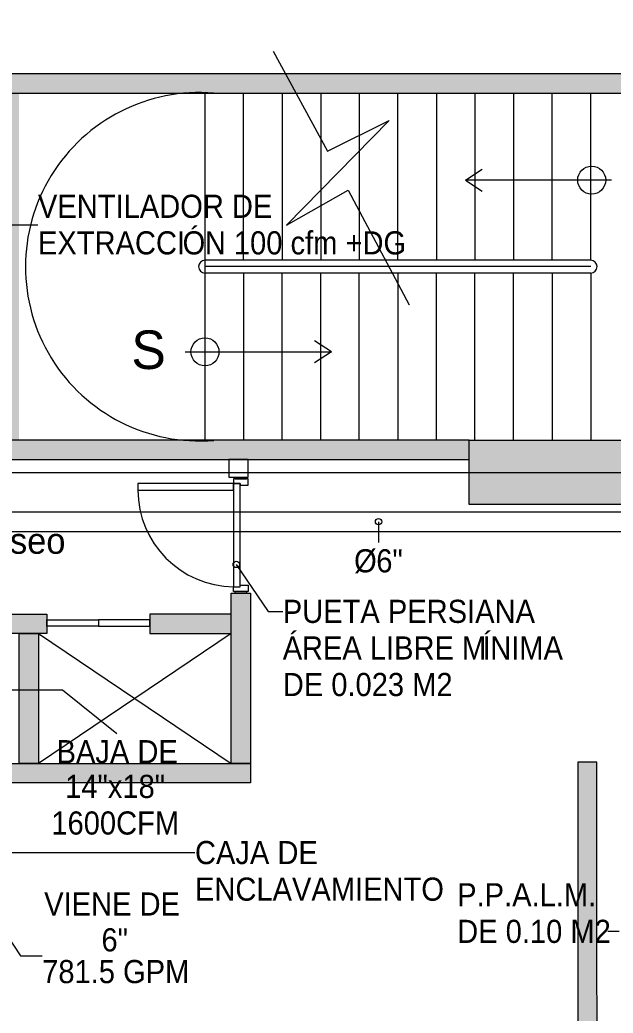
# Model space of a CAD drawing. Header units: metres. Extents: x 31.9 to 124, y -29 to 44.
# Drawn here: x 107.96 to 112.57, y -16.13 to -8.4 of the extents above; entities that cross this region are included whole.
import ezdxf

# ---------------------------------------------------------------- set-up
doc = ezdxf.new("R2010")
doc.units = ezdxf.units.M
doc.header["$LTSCALE"] = 100
for name, color, linetype, lineweight in [('ARQ', 8, 'Continuous', 0), ('G-ANNO-TEXT', 7, 'Continuous', 9), ('M-EQPM-IDEN', 7, 'Continuous', 9), ('M-HVAC-DUCT', 7, 'Continuous', 18), ('M-HVAC-DUCT-IDEN', 7, 'Continuous', 9), ('P-PIPE-IDEN', 7, 'Continuous', 9)]:
    doc.layers.add(name, color=color, linetype=linetype, lineweight=lineweight)
doc.styles.add('SansSerif', font='SANSS__.TTF', dxfattribs={"width": 0.9, "height": 0.18})

# ---------------------------------------------------------------- blocks, each defined once
blk = doc.blocks.new('Est etapa 3 torre')
at = {"layer": 'ARQ'}
h = blk.add_hatch(color=256, dxfattribs=at)
h.paths.add_polyline_path([(1123.5504, -5959.124), (1123.0504, -5959.124), (1123.0504, -5957.624), (1123.5504, -5957.624)])
h.paths.add_polyline_path([(1116.0504, -5959.124), (1115.5504, -5959.124), (1115.5504, -5957.624), (1116.0504, -5957.624)])
h.paths.add_polyline_path([(1139.548, -5959.124), (1139.048, -5959.124), (1139.048, -5957.624), (1139.548, -5957.624)])
h.paths.add_polyline_path([(1132.0504, -5959.124), (1131.5504, -5959.124), (1131.5504, -5957.624), (1132.0504, -5957.624)])
h.paths.add_polyline_path([(1140.048, -5967.6488), (1140.048, -5968.1488), (1138.548, -5968.1488), (1138.548, -5967.6488)])
h.paths.add_polyline_path([(1124.0504, -5967.6488), (1124.0504, -5968.1488), (1122.5504, -5968.1488), (1122.5504, -5967.6488)])
h.paths.add_polyline_path([(1131.0504, -5967.6488), (1131.0504, -5968.1488), (1132.5504, -5968.1488), (1132.5504, -5967.6488)])
h.paths.add_polyline_path([(1115.0504, -5967.6488), (1115.0504, -5968.1488), (1116.5504, -5968.1488), (1116.5504, -5967.6488)])
h.paths.add_polyline_path([(1140.048, -5975.6488), (1140.048, -5976.1488), (1138.548, -5976.1488), (1138.548, -5975.6488)])
h.paths.add_polyline_path([(1124.0504, -5975.6488), (1124.0504, -5976.1488), (1122.5504, -5976.1488), (1122.5504, -5975.6488)])
h.paths.add_polyline_path([(1131.0504, -5975.6488), (1131.0504, -5976.1488), (1132.5504, -5976.1488), (1132.5504, -5975.6488)])
h.paths.add_polyline_path([(1115.0504, -5975.6488), (1115.0504, -5976.1488), (1116.5504, -5976.1488), (1116.5504, -5975.6488)])
h.paths.add_polyline_path([(1140.048, -5985.7488), (1140.048, -5986.2488), (1138.548, -5986.2488), (1138.548, -5985.7488)])
h.paths.add_polyline_path([(1124.0504, -5985.7488), (1124.0504, -5986.2488), (1122.5504, -5986.2488), (1122.5504, -5985.7488)])
h.paths.add_polyline_path([(1131.0504, -5985.7488), (1131.0504, -5986.2488), (1132.5504, -5986.2488), (1132.5504, -5985.7488)])
h.paths.add_polyline_path([(1115.0504, -5985.7488), (1115.0504, -5986.2488), (1116.5504, -5986.2488), (1116.5504, -5985.7488)])
h.paths.add_polyline_path([(1140.048, -5993.7488), (1140.048, -5994.2488), (1138.548, -5994.2488), (1138.548, -5993.7488)])
h.paths.add_polyline_path([(1124.0504, -5993.7488), (1124.0504, -5994.2488), (1122.5504, -5994.2488), (1122.5504, -5993.7488)])
h.paths.add_polyline_path([(1131.0504, -5993.7488), (1131.0504, -5994.2488), (1132.5504, -5994.2488), (1132.5504, -5993.7488)])
h.paths.add_polyline_path([(1115.0504, -5993.7488), (1115.0504, -5994.2488), (1116.5504, -5994.2488), (1116.5504, -5993.7488)])
h.paths.add_polyline_path([(1132.0504, -6003.4264), (1131.5504, -6003.4264), (1131.5504, -6004.9218), (1132.0504, -6004.9218)])
h.paths.add_polyline_path([(1138.1528, -6003.4238), (1139.6528, -6003.4238), (1139.6528, -6003.9238), (1138.1528, -6003.9238)])
h.paths.add_polyline_path([(1116.0504, -6004.9241), (1116.0504, -6003.4241), (1115.5504, -6003.4241), (1115.5504, -6004.9241)])
h.paths.add_polyline_path([(1123.5504, -6004.9241), (1123.5504, -6003.4241), (1123.0504, -6003.4241), (1123.0504, -6004.9241)])
h.paths.add_polyline_path([(1139.048, -6011.9488), (1139.048, -6009.5488), (1139.548, -6009.5488), (1139.548, -6011.9488)])
h.paths.add_polyline_path([(1131.5504, -6009.5488), (1131.5504, -6011.9488), (1132.0504, -6011.9488), (1132.0504, -6009.5488)])
h.paths.add_polyline_path([(1123.0504, -6009.5488), (1123.0504, -6011.9488), (1123.5504, -6011.9488), (1123.5504, -6009.5488)])
h.paths.add_polyline_path([(1116.0504, -6009.5488), (1116.0504, -6011.9488), (1115.5504, -6011.9488), (1115.5504, -6009.5488)])
blk.add_line((1113.6705, -6003.6738), (1145.3332, -6003.6738), dxfattribs=at)
blk.add_lwpolyline([(1138.1528, -6003.4238), (1139.6528, -6003.4238), (1139.6528, -6003.9238), (1138.1528, -6003.9238)], close=True, dxfattribs=at)
blk = doc.blocks.new('P6-7-8')
at = {"layer": 'ARQ', "ltscale": 0.03}
h = blk.add_hatch(color=256, dxfattribs=at)
h.dxf.hatch_style = 1
h.paths.add_polyline_path([(129.3866, -2853.8558), (129.3866, -2854.0058), (129.7348, -2854.0058), (129.7348, -2853.8558)])
h.paths.add_polyline_path([(129.7348, -2853.8558), (129.8848, -2853.8558), (129.8848, -2855.2067), (129.7348, -2855.2067)])
h.paths.add_polyline_path([(132.4463, -2855.3568), (132.4463, -2855.2067), (129.3866, -2855.2064), (129.3866, -2855.3564)])
h.paths.add_polyline_path([(129.0366, -2859.9805), (129.0366, -2855.3558), (128.8866, -2855.3558), (128.8866, -2859.6151), (128.8866, -2859.9805)])
h.paths.add_polyline_path([(132.4462, -2858.5312), (132.2962, -2858.5312), (132.2962, -2855.3568), (132.4462, -2855.3568)])
h.paths.add_polyline_path([(131.046, -2858.3812), (131.0462, -2860.0708), (131.3462, -2860.0708), (131.3462, -2859.9205), (131.1971, -2859.9207), (131.196, -2858.3812)])
h.paths.add_polyline_path([(132.4462, -2859.9205), (132.2962, -2859.9205), (132.2962, -2860.5702), (132.4462, -2860.5702)])
h.paths.add_polyline_path([(132.2463, -2860.0708), (132.2962, -2860.0706), (132.2962, -2859.9205), (132.2463, -2859.9207)])
h.paths.add_polyline_path([(128.8866, -2862.4152), (132.4463, -2862.4152), (132.4463, -2862.2651), (129.3866, -2862.2651), (129.3866, -2862.3806), (128.8866, -2862.3806)])
h.paths.add_polyline_path([(132.2962, -2861.7703), (132.2962, -2862.2651), (132.4463, -2862.2651), (132.4463, -2861.7703)])
h.paths.add_polyline_path([(135.762, -2859.9205), (135.762, -2860.0705), (135.1955, -2860.0705), (135.1955, -2862.4352), (135.0455, -2862.4352), (135.0455, -2859.9205)])
h.paths.add_polyline_path([(138.3144, -2859.9205), (138.3144, -2860.0705), (137.8866, -2860.0705), (137.8866, -2859.9806), (137.3866, -2859.9806), (137.3866, -2860.0705), (136.962, -2860.0705), (136.962, -2859.9205)])
h.paths.add_polyline_path([(135.1955, -2862.4352), (142.2381, -2862.4352), (142.2381, -2862.2825), (135.1955, -2862.2825)])
h.paths.add_polyline_path([(140.5135, -2859.9206), (140.5135, -2860.0706), (139.5144, -2860.0706), (139.5144, -2859.9206)])
h.paths.add_polyline_path([(139.9389, -2862.2825), (140.089, -2862.2825), (140.089, -2860.0706), (139.939, -2860.0706), (139.939, -2860.0686), (139.9389, -2862.2825), (139.9389, -2862.2825)])
h.paths.add_polyline_path([(141.7135, -2859.9206), (141.7135, -2860.0706), (142.2381, -2860.0706), (142.2381, -2862.4352), (142.3882, -2862.4352), (142.3882, -2859.9206)])
h.paths.add_polyline_path([(145.3842, -2862.2806), (149.1854, -2862.2806), (149.1854, -2862.4306), (145.3842, -2862.4306)])
h.paths.add_polyline_path([(144.8341, -2862.4306), (144.8341, -2859.9806), (144.8842, -2859.9806), (144.8842, -2862.3806), (145.3842, -2862.3806), (145.3842, -2862.4306)])
h.paths.add_polyline_path([(148.6195, -2860.7769), (148.6195, -2862.2806), (148.4694, -2862.2806), (148.4694, -2860.7769)])
h.paths.add_polyline_path([(148.6195, -2860.7769), (149.0353, -2860.7769), (149.0353, -2860.9269), (148.6195, -2860.927)])
h.paths.add_polyline_path([(149.1854, -2860.7769), (149.1854, -2862.2806), (149.0354, -2862.2806), (149.0353, -2860.7769)])
h.paths.add_polyline_path([(146.0333, -2858.4611), (149.0353, -2858.461), (149.0353, -2858.6111), (146.0333, -2858.6112)])
h.paths.add_polyline_path([(146.4926, -2857.5198), (146.4926, -2858.461), (146.6427, -2858.461), (146.6427, -2857.5198)])
h.paths.add_polyline_path([(144.8327, -2856.359), (144.8341, -2859.9806), (144.9842, -2859.9806), (144.9828, -2856.359)])
h.paths.add_polyline_path([(145.127, -2858.4611), (144.9836, -2858.4611), (144.9836, -2858.6112), (145.127, -2858.6112)])
h.paths.add_polyline_path([(146.4926, -2856.369), (149.0353, -2856.369), (149.0353, -2856.519), (146.4926, -2856.519)])
h.paths.add_polyline_path([(149.1854, -2856.369), (149.1854, -2857.5723), (149.0354, -2857.5723), (149.0353, -2856.369)])
h.paths.add_polyline_path([(146.4926, -2852.6021), (146.4926, -2854.1615), (146.6427, -2854.1615), (146.6426, -2852.6021)])
h.paths.add_polyline_path([(148.5879, -2852.6043), (146.4926, -2852.6004), (146.4926, -2852.4504), (148.5887, -2852.4545)])
h.paths.add_polyline_path([(148.8053, -2851.006), (140.3375, -2851.0061), (140.3375, -2851.1561), (148.8053, -2851.156)])
h.paths.add_polyline_path([(140.3375, -2853.8568), (140.3379, -2851.1561), (140.4879, -2851.1561), (140.4875, -2853.8567)])
h = blk.add_hatch(color=256, dxfattribs=at)
h.dxf.hatch_style = 1
h.paths.add_polyline_path([(143.989, -2853.8549), (140.3375, -2853.855), (140.3375, -2854.005), (143.989, -2854.0049)])
h.paths.add_polyline_path([(138.6866, -2855.3571), (138.6866, -2855.2071), (139.2504, -2855.2067), (139.2504, -2855.3568)])
h.paths.add_polyline_path([(140.0504, -2855.3573), (140.0504, -2855.2073), (140.7044, -2855.207), (140.7044, -2855.357)])
h.paths.add_polyline_path([(142.1381, -2855.3576), (142.1381, -2855.2075), (141.5044, -2855.207), (141.5044, -2855.357)])
h.paths.add_polyline_path([(142.2882, -2856.369), (142.1381, -2856.369), (142.1381, -2855.044), (142.2881, -2855.044)])
h.paths.add_polyline_path([(135.0455, -2856.369), (142.2882, -2856.369), (142.2882, -2856.519), (135.0455, -2856.519)])
h.paths.add_polyline_path([(140.639, -2856.3689), (140.4889, -2856.3689), (140.4889, -2855.3571), (140.6389, -2855.3571)])
h.paths.add_polyline_path([(138.9898, -2856.3688), (138.8398, -2856.3688), (138.8397, -2855.357), (138.9897, -2855.357)])
h.paths.add_polyline_path([(135.0457, -2856.369), (135.0455, -2855.3568), (135.1956, -2855.3568), (135.1957, -2856.369)])
h.paths.add_polyline_path([(135.0455, -2855.3571), (135.0455, -2855.207), (137.3866, -2855.2067), (137.3866, -2855.3568)])
at = {"layer": 'ARQ'}
for p, q in [((141.9339, -2851.1548), (141.9339, -2853.8546)), ((142.2339, -2852.4548), (142.2339, -2851.155)), ((142.5339, -2851.155), (142.5339, -2852.4548)), ((142.8339, -2851.155), (142.8339, -2852.4548)), ((143.1339, -2851.155), (143.1339, -2852.4548)), ((143.4339, -2852.4548), (143.4339, -2851.155)), ((143.7339, -2851.155), (143.7339, -2852.4548)), ((144.0339, -2851.155), (144.0339, -2852.4548)), ((144.3339, -2851.155), (144.3339, -2852.4548)), ((144.6339, -2852.4548), (144.6339, -2851.1548)), ((144.9339, -2852.4548), (144.9339, -2851.155)), ((144.9339, -2852.4548), (141.9339, -2852.4548)), ((144.9339, -2852.5048), (141.9339, -2852.5048)), ((144.9339, -2852.5548), (141.9339, -2852.5548)), ((142.2339, -2852.5548), (142.2339, -2853.8546)), ((142.5339, -2853.8546), (142.5339, -2852.5548)), ((142.8339, -2853.8546), (142.8339, -2852.5548)), ((143.1339, -2853.8546), (143.1339, -2852.5548)), ((143.4339, -2852.5548), (143.4339, -2853.8546)), ((143.7339, -2853.8546), (143.7339, -2852.5548)), ((144.0339, -2853.8546), (144.0339, -2852.5548)), ((144.3339, -2853.8546), (144.3339, -2852.5548)), ((144.6339, -2852.5548), (144.6347, -2853.8559)), ((144.9339, -2852.5548), (144.9339, -2853.8546)), ((140.639, -2855.3565), (142.1385, -2856.3688)), ((142.138, -2855.3566), (140.639, -2856.3689))]:
    blk.add_line(p, q, dxfattribs=at)
for points in [[(142.4649, -2850.8297), (142.8869, -2851.6082), (143.3676, -2851.3696), (142.5691, -2852.1837), (143.0481, -2851.9108), (143.5229, -2852.8023)], [(145.0961, -2851.8327), (143.959, -2851.8327), (144.0887, -2851.7463)], [(145.0961, -2851.8327), (143.959, -2851.8327), (144.0887, -2851.9192)], [(141.7794, -2853.1675), (142.9166, -2853.1675), (142.7869, -2853.0811)], [(141.7794, -2853.1675), (142.9166, -2853.1675), (142.7869, -2853.254)], [(142.2074, -2854.205), (142.2692, -2854.205), (142.2692, -2854.1543), (142.1567, -2854.1543), (142.1567, -2854.1923), (142.2074, -2854.1923), (142.2074, -2854.205)], [(142.1694, -2854.1416), (142.1694, -2854.1543), (142.2565, -2854.1543), (142.2565, -2854.1416)], [(142.2074, -2854.9806), (142.2692, -2854.9806), (142.2692, -2855.0313), (142.1567, -2855.0313), (142.1567, -2854.9933), (142.2074, -2854.9933), (142.2074, -2854.9806)], [(142.1694, -2855.044), (142.1694, -2855.0313), (142.2565, -2855.0313), (142.2565, -2855.044)]]:
    blk.add_lwpolyline(points, dxfattribs=at)
for points in [[(148.8053, -2851.006), (140.3375, -2851.0061), (140.3375, -2851.1561), (148.8053, -2851.156)], [(143.989, -2853.8549), (140.3375, -2853.855), (140.3375, -2854.005), (143.989, -2854.0049)], [(142.2694, -2854.1416), (142.2694, -2854.0049), (142.1194, -2854.0049), (142.1194, -2854.1416)], [(142.1567, -2854.243), (142.1567, -2854.1923), (141.4126, -2854.1923), (141.4126, -2854.243)], [(142.2074, -2854.1923), (142.1567, -2854.1923), (142.1567, -2854.9933), (142.2074, -2854.9933)], [(142.2882, -2856.369), (142.1381, -2856.369), (142.1381, -2855.044), (142.2881, -2855.044)], [(135.0455, -2856.369), (142.2882, -2856.369), (142.2882, -2856.519), (135.0455, -2856.519)], [(144.8327, -2856.359), (144.8341, -2859.9806), (144.9842, -2859.9806), (144.9828, -2856.359)]]:
    blk.add_lwpolyline(points, close=True, dxfattribs=at)
for points, elevation in [([(140.0504, -2855.3573), (140.0504, -2855.2073), (140.7044, -2855.207), (140.7044, -2855.357)], -2415.091), ([(142.1381, -2855.3576), (142.1381, -2855.2075), (141.5044, -2855.207), (141.5044, -2855.357)], -2415.091), ([(141.1044, -2855.2504), (141.1044, -2855.3011), (140.7044, -2855.3011), (140.7044, -2855.2504)], -2415.091), ([(141.1044, -2855.2504), (141.1044, -2855.3011), (141.5044, -2855.3011), (141.5044, -2855.2504)], -2415.091), ([(140.639, -2856.3689), (140.4889, -2856.3689), (140.4889, -2855.3571), (140.6389, -2855.3571)], 1207.5455)]:
    blk.add_lwpolyline(points, close=True, dxfattribs=dict(at, elevation=elevation))
for centre in [(144.9417, -2851.8327), (141.9339, -2853.1675)]:
    blk.add_circle(centre, 0.1089, dxfattribs=at)
for centre, radius, start, end in [((141.8919, -2852.5059), 1.3544, 85.30866, 274.69131), ((141.9339, -2852.5048), 0.05, 90, 270), ((144.9339, -2852.5048), 0.05, 270, 90), ((142.1634, -2854.2424), 0.7509, 180.044, 269.48672)]:
    blk.add_arc(centre, radius, start, end, dxfattribs=at)
blk.add_blockref('Est etapa 3 torre', (-994.1638, 3149.5683), dxfattribs=at)
for s, height, rotation, p in [('S', 0.3, 0.06686, (141.3614, -2853.3011)), ('Cuarto de aseo', 0.2, 359.93314, (139.0196, -2854.7356))]:
    blk.add_text(s, height=height, rotation=rotation, dxfattribs=at).set_placement(p)

msp = doc.modelspace()

# ---------------------------------------------------------------- linework, layer by layer
at = {"layer": 'G-ANNO-TEXT'}
for p, q in [((109.641, -12.6384), (109.8889, -13.0033)), ((109.8889, -13.0033), (110.0027, -13.0033)), ((107.8299, -13.6124), (108.2897, -13.6124)), ((108.2897, -13.6124), (108.7114, -13.9527)), ((107.8662, -14.8786), (109.3197, -14.8786)), ((112.6195, -15.4912), (112.5319, -15.4912))]:
    msp.add_line(p, q, dxfattribs=at)
msp.add_circle((109.641, -12.6384), 0.025, dxfattribs=at)
at = {"layer": 'M-EQPM-IDEN'}
msp.add_line((107.3642, -9.9969), (108.0984, -9.9969), dxfattribs=at)
at = {"layer": 'M-HVAC-DUCT', "color": 3, "true_color": 0x00ff00}
for p, q in [((114.1064, -12.2312), (107.5142, -12.2312)), ((107.8845, -12.3812), (114.1064, -12.3812))]:
    msp.add_line(p, q, dxfattribs=at)
at = {"layer": 'M-HVAC-DUCT-IDEN'}
msp.add_line((110.7476, -12.3062), (110.7476, -12.4687), dxfattribs=at)
msp.add_circle((110.7476, -12.3062), 0.025, dxfattribs=at)
at = {"layer": 'P-PIPE-IDEN'}
for p, q in [((106.764, -13.8629), (107.9621, -15.6814)), ((107.9621, -15.6814), (108.1312, -15.6814))]:
    msp.add_line(p, q, dxfattribs=at)

# ---------------------------------------------------------------- block references
at = {"layer": 'ARQ', "linetype": 'Continuous'}
msp.add_blockref('P6-7-8', (-32.5363, 2842.1819), dxfattribs=at)

# ---------------------------------------------------------------- texts
at = {"layer": 'G-ANNO-TEXT', "char_height": 0.18, "attachment_point": 1, "style": 'SansSerif'}
for s, insert, width in [('PUETA PERSIANA ', (110.0027, -12.9133), 2.409873), ('Á', (110.0027, -13.1977), 0.18038), ('REA LIBRE M', (110.1515, -13.1977), 1.702784), ('Í', (111.5564, -13.1977), 0.072152), ('NIMA ', (111.616, -13.1977), 0.735949), ('DE 0.023 M2', (110.0027, -13.4821), 1.572911), ('BAJA DE', (108.2433, -14.0042), 1.125569), ('CAJA DE ', (109.3197, -14.7886), 1.212152), ('ENCLAVAMIENTO', (109.3197, -15.073), 2.30886), ('P.P.A.L.M.', (111.3591, -15.1168), 1.277088), ('VIENE DE', (108.1469, -15.1885), 1.255443), ('DE 0.10 M2', (111.3591, -15.4012), 1.421392)]:
    msp.add_mtext(s, dxfattribs=dict(at, insert=insert, width=width))
at = {"layer": 'M-EQPM-IDEN', "char_height": 0.18, "attachment_point": 1, "style": 'SansSerif'}
for s, insert, width in [('VENTILADOR DE', (108.0984, -9.7639), 2.171771), ('Ó', (109.2236, -10.0483), 0.20924), ('N 100 cfm +DG', (109.3962, -10.0483), 1.861518), ('EXTRACCI', (108.0984, -10.0483), 1.36367)]:
    msp.add_mtext(s, dxfattribs=dict(at, insert=insert, width=width))
at = {"layer": 'M-HVAC-DUCT-IDEN', "char_height": 0.18, "attachment_point": 1, "style": 'SansSerif'}
for s, insert, width in [('Ø', (110.5573, -12.5203), 0.20924), ('6"', (110.7299, -12.5203), 0.245316), ('14"x18"', (108.3099, -14.2743), 0.930759), ('1600CFM', (108.2027, -14.5587), 1.190506)]:
    msp.add_mtext(s, dxfattribs=dict(at, insert=insert, width=width))
at = {"layer": 'P-PIPE-IDEN', "char_height": 0.18, "attachment_point": 1, "style": 'SansSerif'}
for s, insert, width in [('6"', (108.5924, -15.467), 0.245316), ('781.5 GPM', (108.1312, -15.7139), 1.36367)]:
    msp.add_mtext(s, dxfattribs=dict(at, insert=insert, width=width))

doc.saveas('drawing.dxf')
